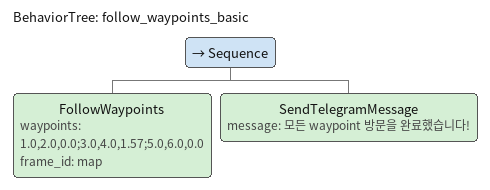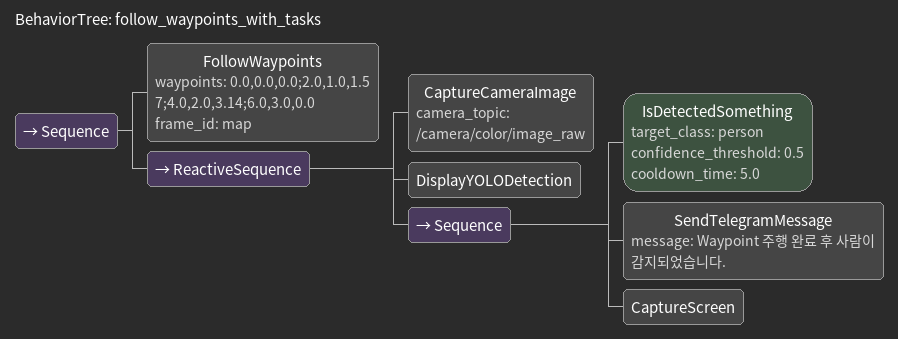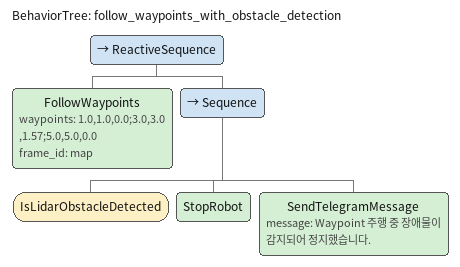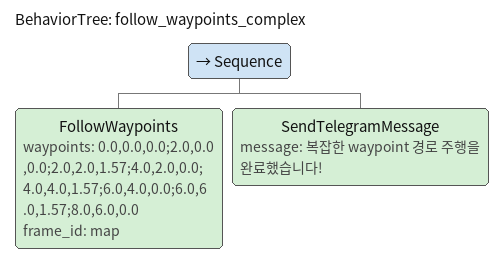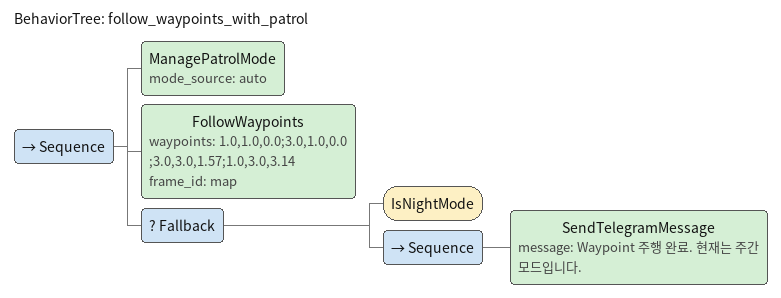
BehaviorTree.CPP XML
<?xml version="1.0" encoding="UTF-8"?>
<root BTCPP_format="4">
  <!-- 예제 1: 기본 Waypoint 주행 (XML 파라미터로 waypoint 설정) -->
  <BehaviorTree ID="follow_waypoints_basic">
    <Sequence>
      <!-- Waypoint 주행 시작 -->
      <FollowWaypoints waypoints="1.0,2.0,0.0;3.0,4.0,1.57;5.0,6.0,0.0"
                       frame_id="map"/>

      <!-- 모든 waypoint 방문 완료 후 알림 -->
      <SendTelegramMessage message="모든 waypoint 방문을 완료했습니다!"/>
    </Sequence>
  </BehaviorTree>

  <!-- 예제 2: Waypoint 주행 후 특정 작업 수행 -->
  <BehaviorTree ID="follow_waypoints_with_tasks">
    <Sequence>
      <!-- Waypoint 주행 (4개의 waypoint) -->
      <FollowWaypoints waypoints="0.0,0.0,0.0;2.0,1.0,1.57;4.0,2.0,3.14;6.0,3.0,0.0"
                       frame_id="map"/>

      <!-- Waypoint 주행 완료 후 카메라로 주변 확인 -->
      <ReactiveSequence>
        <CaptureCameraImage camera_topic="/camera/color/image_raw"/>
        <DisplayYOLODetection/>
        <Sequence>
          <IsDetectedSomething target_class="person"
                               confidence_threshold="0.5"
                               cooldown_time="5.0"/>
          <SendTelegramMessage message="Waypoint 주행 완료 후 사람이 감지되었습니다."/>
          <CaptureScreen/>
        </Sequence>
      </ReactiveSequence>
    </Sequence>
  </BehaviorTree>

  <!-- 예제 3: Waypoint 주행 중 장애물 감지 시 정지 -->
  <BehaviorTree ID="follow_waypoints_with_obstacle_detection">
    <ReactiveSequence>
      <!-- Waypoint 주행 -->
      <FollowWaypoints waypoints="1.0,1.0,0.0;3.0,3.0,1.57;5.0,5.0,0.0"
                       frame_id="map"/>

      <!-- 장애물 감지 시 정지 -->
      <Sequence>
        <IsLidarObstacleDetected/>
        <StopRobot/>
        <SendTelegramMessage message="Waypoint 주행 중 장애물이 감지되어 정지했습니다."/>
      </Sequence>
    </ReactiveSequence>
  </BehaviorTree>

  <!-- 예제 4: 복잡한 Waypoint 경로 (많은 waypoint) -->
  <BehaviorTree ID="follow_waypoints_complex">
    <Sequence>
      <!-- 8개의 waypoint로 복잡한 경로 주행 -->
      <FollowWaypoints waypoints="0.0,0.0,0.0;2.0,0.0,0.0;2.0,2.0,1.57;4.0,2.0,0.0;4.0,4.0,1.57;6.0,4.0,0.0;6.0,6.0,1.57;8.0,6.0,0.0"
                       frame_id="map"/>

      <!-- 주행 완료 후 알림 -->
      <SendTelegramMessage message="복잡한 waypoint 경로 주행을 완료했습니다!"/>
    </Sequence>
  </BehaviorTree>

  <!-- 예제 5: Waypoint 주행과 순찰 모드 결합 -->
  <BehaviorTree ID="follow_waypoints_with_patrol">
    <Sequence>
      <!-- 순찰 모드 설정 -->
      <ManagePatrolMode mode_source="auto"/>

      <!-- Waypoint 주행 -->
      <FollowWaypoints waypoints="1.0,1.0,0.0;3.0,1.0,0.0;3.0,3.0,1.57;1.0,3.0,3.14"
                       frame_id="map"/>

      <!-- 주행 완료 후 야간 모드 확인 -->
      <Fallback>
        <IsNightMode/>
        <Sequence>
          <SendTelegramMessage message="Waypoint 주행 완료. 현재는 주간 모드입니다."/>
        </Sequence>
      </Fallback>
    </Sequence>
  </BehaviorTree>

</root>
